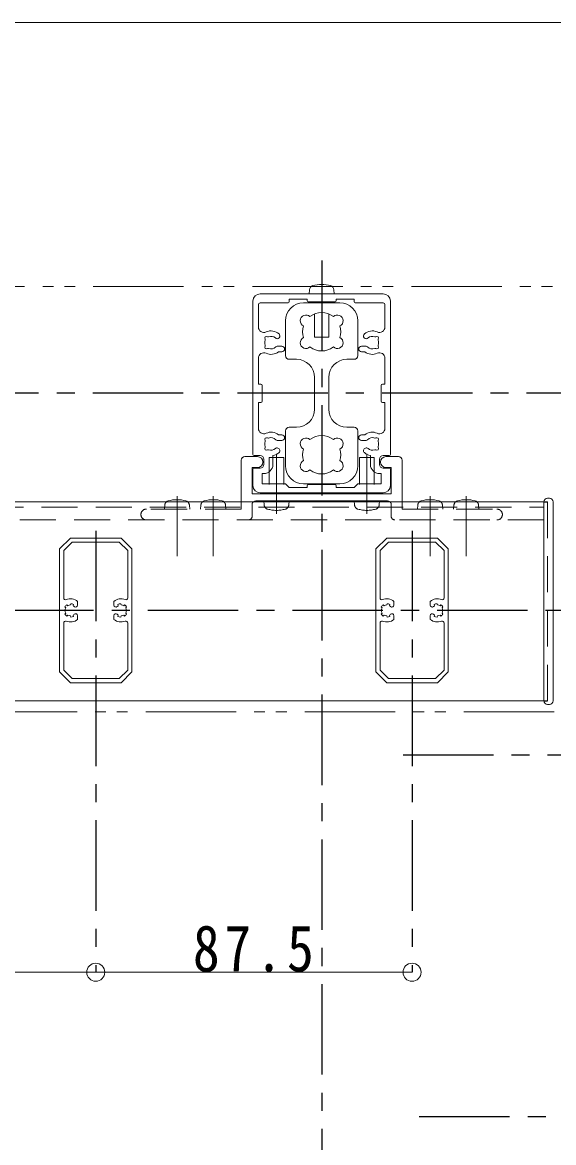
# Model space of a CAD drawing. Units: millimetres at full size, sheet at 1:5; details may follow other scales. Extents: x -1050 to 1050, y -742 to 742.
# Drawn here: x 436.3 to 583.3, y -358.9 to -49.3 of the extents above; entities that cross this region are included whole.
import ezdxf

# ---------------------------------------------------------------- set-up
doc = ezdxf.new("R2010")
doc.units = ezdxf.units.MM
doc.header["$LTSCALE"] = 5
for name, pattern in [('CHAIN1', [8, 5, -1, 1, -1]), ('DASHED2', [3, 2, -1]), ('DOUBLE_CHAIN1', [8.8, 5, -1, 0.6, -0.6, 0.6, -1])]:
    doc.linetypes.add(name, pattern=pattern)
doc.layers.add('0-0_通り芯', color=7, linetype='CHAIN1')
for name, color, linetype, lineweight in [('0-3_寸法', 54, 'Continuous', 20), ('0-4_手摺部材', 92, 'Continuous', 20), ('0-5_手すり子', 12, 'Continuous', 20), ('0-A_支柱', 6, 'Continuous', 20), ('0-B_足元', 4, 'Continuous', 20)]:
    doc.layers.add(name, color=color, linetype=linetype, lineweight=lineweight)
doc.styles.add('ＭＳ ゴシック', font='')
doc.styles.get('ＭＳ ゴシック').set_extended_font_data('MS Gothic')

# ---------------------------------------------------------------- blocks, each defined once
blk = doc.blocks.new('dimension_origin')
at = {"color": 0, "linetype": 'Continuous', "lineweight": -2}
blk.add_circle((0, 0), 1.25, dxfattribs=at)

msp = doc.modelspace()

# ---------------------------------------------------------------- linework, layer by layer
at = {"layer": '0-0_通り芯'}
for p, q in [((519.131, -115.071), (519.131, -511.793)), ((760.835, -151.793), (-225.869, -151.793)), ((456.631, -189.793), (456.631, -311.793)), ((544.131, -189.793), (544.131, -311.793)), ((616.059, -211.793), (129.043, -211.793)), ((726.631, -251.793), (541.656, -251.793)), ((971.124, -351.793), (541.656, -351.793))]:
    msp.add_line(p, q, dxfattribs=at)
at = {"layer": '0-0_通り芯', "linetype": 'DASHED2'}
for p, q in [((580.631, -181.793), (581.631, -181.793)), ((580.631, -236.793), (581.631, -236.793))]:
    msp.add_line(p, q, dxfattribs=at)
at = {"layer": '0-3_寸法'}
for p, q in [((49.131, -49.293), (689.131, -49.293)), ((369.131, -311.793), (456.631, -311.793)), ((456.631, -311.793), (544.131, -311.793))]:
    msp.add_line(p, q, dxfattribs=at)
at = {"layer": '0-4_手摺部材', "linetype": 'DOUBLE_CHAIN1'}
for p, q in [((700.954, -122.293), (37.309, -122.293)), ((583.454, -239.793), (154.809, -239.793))]:
    msp.add_line(p, q, dxfattribs=at)
at = {"layer": '0-4_手摺部材'}
for p, q in [((515.631, -124.293), (522.631, -124.293)), ((497.881, -169.293), (501.381, -169.293)), ((504.631, -169.543), (508.631, -169.543)), ((504.631, -177.043), (504.631, -169.543)), ((508.631, -177.043), (508.631, -169.543)), ((529.631, -177.043), (529.631, -169.543)), ((533.631, -169.543), (529.631, -169.543)), ((533.631, -177.043), (533.631, -169.543)), ((540.381, -169.293), (536.881, -169.293)), ((496.881, -181.793), (496.881, -170.293)), ((499.881, -172.293), (499.881, -179.543)), ((501.381, -172.293), (499.881, -172.293)), ((536.881, -172.293), (538.381, -172.293)), ((538.381, -172.293), (538.381, -179.543)), ((541.381, -181.793), (541.381, -170.293)), ((499.881, -179.543), (538.381, -179.543)), ((580.631, -181.793), (157.631, -181.793)), ((500.881, -181.543), (537.381, -181.543)), ((580.631, -181.793), (580.631, -236.793)), ((581.631, -180.793), (582.131, -180.793)), ((583.131, -236.793), (583.131, -181.793)), ((157.631, -236.793), (580.631, -236.793)), ((581.631, -237.793), (582.131, -237.793))]:
    msp.add_line(p, q, dxfattribs=at)
at = {"layer": '0-4_手摺部材', "linetype": 'CHAIN1'}
for p, q in [((506.631, -185.143), (506.631, -168.543)), ((531.631, -185.143), (531.631, -168.543)), ((479.131, -180.193), (479.131, -196.793)), ((489.131, -180.193), (489.131, -196.793)), ((549.131, -180.193), (549.131, -196.793)), ((559.131, -180.193), (559.131, -196.793))]:
    msp.add_line(p, q, dxfattribs=at)
at = {"layer": '0-4_手摺部材', "linetype": 'DASHED2'}
for p, q in [((496.881, -183.793), (496.881, -181.793)), ((499.881, -182.543), (499.881, -185.793)), ((503.229, -182.662), (503.131, -181.543)), ((503.131, -181.543), (510.131, -181.543)), ((510.033, -182.662), (510.131, -181.543)), ((528.229, -182.662), (528.131, -181.543)), ((528.131, -181.543), (535.131, -181.543)), ((535.033, -182.662), (535.131, -181.543)), ((538.381, -182.543), (538.381, -185.793)), ((541.381, -183.793), (541.381, -181.793)), ((581.631, -181.793), (581.631, -236.793)), ((156.631, -183.293), (580.631, -183.293)), ((496.881, -183.793), (470.631, -183.793)), ((475.729, -182.674), (475.631, -183.793)), ((482.533, -182.674), (482.631, -183.793)), ((485.729, -182.674), (485.631, -183.793)), ((492.533, -182.674), (492.631, -183.793)), ((541.381, -183.793), (567.981, -183.793)), ((545.729, -182.674), (545.631, -183.793)), ((552.533, -182.674), (552.631, -183.793)), ((555.729, -182.674), (555.631, -183.793)), ((562.533, -182.674), (562.631, -183.793)), ((580.631, -186.793), (156.631, -186.793))]:
    msp.add_line(p, q, dxfattribs=at)
at = {"layer": '0-4_手摺部材'}
for centre, radius, start, end in [((497.881, -170.293), 1, 90, 180), ((501.381, -170.793), 1.5, 270.00004, 89.99996), ((536.881, -170.793), 1.5, 90, 270), ((540.381, -170.293), 1, 0, 90), ((477.024, -182.787), 1.3, 105.88083, 130.13489), ((479.131, -190.193), 9, 74.11915, 105.88085), ((481.238, -182.787), 1.3, 49.86507, 74.11918), ((487.024, -182.787), 1.3, 105.88083, 130.13489), ((489.131, -190.193), 9, 74.11915, 105.88085), ((491.238, -182.787), 1.3, 49.86507, 74.11918), ((500.881, -182.543), 1, 90.00005, 131.40962), ((537.381, -182.543), 1, 48.59041, 90), ((547.024, -182.787), 1.3, 105.88083, 130.13486), ((549.131, -190.193), 9, 74.11915, 105.88085), ((551.238, -182.787), 1.3, 49.8651, 74.11915), ((557.024, -182.787), 1.3, 105.88083, 130.13486), ((559.131, -190.193), 9, 74.11915, 105.88085), ((561.238, -182.787), 1.3, 49.8651, 74.11915), ((581.631, -181.793), 1, 90, 180), ((582.131, -181.793), 1, 360, 90), ((581.631, -236.793), 1, 180, 270), ((582.131, -236.793), 1, 270, 360)]:
    msp.add_arc(centre, radius, start, end, dxfattribs=at)
at = {"layer": '0-4_手摺部材', "linetype": 'DASHED2'}
for centre, radius, start, end in [((477.024, -182.787), 1.3, 130.13489, 174.99995), ((481.238, -182.787), 1.3, 5.00002, 49.86507), ((487.024, -182.787), 1.3, 130.13489, 174.99995), ((491.238, -182.787), 1.3, 5.00002, 49.86507), ((500.881, -182.543), 1, 131.40962, 180), ((537.381, -182.543), 1, 0, 48.59041), ((547.024, -182.787), 1.3, 130.13486, 174.99995), ((551.238, -182.787), 1.3, 5.00002, 49.8651), ((557.024, -182.787), 1.3, 130.13486, 174.99995), ((561.238, -182.787), 1.3, 5.00002, 49.8651), ((470.631, -185.293), 1.5, 90, 270.00004), ((504.524, -182.549), 1.3, 184.99997, 254.11918), ((506.631, -175.143), 9, 254.11915, 285.88085), ((508.738, -182.549), 1.3, 285.88083, 354.99995), ((529.524, -182.549), 1.3, 184.99997, 254.11918), ((531.631, -175.143), 9, 254.11915, 285.88085), ((533.738, -182.549), 1.3, 285.88083, 354.99995), ((567.631, -185.293), 1.5, 270, 90), ((498.881, -185.793), 1, 270.00005, 360), ((539.381, -185.793), 1, 180, 270)]:
    msp.add_arc(centre, radius, start, end, dxfattribs=at)
at = {"layer": '0-5_手すり子'}
for p, q in [((446.631, -194.793), (449.631, -191.793)), ((456.631, -191.793), (449.631, -191.793)), ((456.631, -191.793), (463.631, -191.793)), ((466.631, -194.793), (463.631, -191.793)), ((534.131, -194.793), (537.131, -191.793)), ((544.131, -191.793), (537.131, -191.793)), ((544.131, -191.793), (551.131, -191.793)), ((554.131, -194.793), (551.131, -191.793)), ((446.631, -211.793), (446.631, -194.793)), ((466.631, -211.793), (466.631, -194.793)), ((534.131, -211.793), (534.131, -194.793)), ((554.131, -211.793), (554.131, -194.793)), ((447.781, -208.348), (447.781, -195.269)), ((465.481, -208.348), (465.481, -195.269)), ((535.281, -208.348), (535.281, -195.269)), ((552.981, -208.348), (552.981, -195.269)), ((448.627, -210.239), (448.881, -210.494)), ((449.631, -210.293), (449.724, -209.945)), ((450.381, -210.494), (450.474, -210.146)), ((451.631, -210.313), (451.631, -209.295)), ((461.631, -210.313), (461.631, -209.295)), ((462.881, -210.494), (462.788, -210.146)), ((463.631, -210.293), (463.538, -209.945)), ((464.636, -210.239), (464.381, -210.494)), ((536.127, -210.239), (536.381, -210.494)), ((537.131, -210.293), (537.224, -209.945)), ((537.881, -210.494), (537.974, -210.146)), ((539.131, -210.313), (539.131, -209.295)), ((549.131, -210.313), (549.131, -209.295)), ((550.381, -210.494), (550.288, -210.146)), ((551.131, -210.293), (551.038, -209.945)), ((552.136, -210.239), (551.881, -210.494)), ((446.631, -211.793), (446.631, -228.793)), ((448.078, -210.788), (448.332, -211.043)), ((448.078, -212.797), (448.332, -212.543)), ((448.627, -213.346), (448.881, -213.092)), ((449.631, -213.293), (449.724, -213.641)), ((450.381, -213.092), (450.474, -213.44)), ((451.631, -213.273), (451.631, -214.291)), ((461.631, -213.273), (461.631, -214.291)), ((462.881, -213.092), (462.788, -213.44)), ((463.631, -213.293), (463.538, -213.641)), ((464.636, -213.346), (464.381, -213.092)), ((465.185, -210.788), (464.93, -211.043)), ((465.185, -212.797), (464.93, -212.543)), ((466.631, -211.793), (466.631, -228.793)), ((534.131, -211.793), (534.131, -228.793)), ((535.578, -210.788), (535.832, -211.043)), ((535.578, -212.797), (535.832, -212.543)), ((536.127, -213.346), (536.381, -213.092)), ((537.131, -213.293), (537.224, -213.641)), ((537.881, -213.092), (537.974, -213.44)), ((539.131, -213.273), (539.131, -214.291)), ((549.131, -213.273), (549.131, -214.291)), ((550.381, -213.092), (550.288, -213.44)), ((551.131, -213.293), (551.038, -213.641)), ((552.136, -213.346), (551.881, -213.092)), ((552.685, -210.788), (552.43, -211.043)), ((552.685, -212.797), (552.43, -212.543)), ((554.131, -211.793), (554.131, -228.793)), ((447.781, -215.238), (447.781, -228.317)), ((465.481, -215.238), (465.481, -228.317)), ((535.281, -215.238), (535.281, -228.317)), ((552.981, -215.238), (552.981, -228.317)), ((446.631, -228.793), (449.631, -231.793)), ((466.631, -228.793), (463.631, -231.793)), ((534.131, -228.793), (537.131, -231.793)), ((554.131, -228.793), (551.131, -231.793)), ((456.631, -231.793), (449.631, -231.793)), ((456.631, -231.793), (463.631, -231.793)), ((544.131, -231.793), (537.131, -231.793)), ((544.131, -231.793), (551.131, -231.793))]:
    msp.add_line(p, q, dxfattribs=at)
for points in [[(456.631, -192.943), (450.108, -192.943), (447.781, -195.269)], [(456.631, -192.943), (463.155, -192.943), (465.481, -195.269)], [(544.131, -192.943), (537.608, -192.943), (535.281, -195.269)], [(544.131, -192.943), (550.655, -192.943), (552.981, -195.269)], [(456.631, -230.643), (450.108, -230.643), (447.781, -228.317)], [(456.631, -230.643), (463.155, -230.643), (465.481, -228.317)], [(544.131, -230.643), (537.608, -230.643), (535.281, -228.317)], [(544.131, -230.643), (550.655, -230.643), (552.981, -228.317)]]:
    msp.add_lwpolyline(points, dxfattribs=at)
for centre, radius, start, end in [((448.281, -208.348), 0.5, 180, 291.39927), ((449.631, -211.793), 1.85, 122.88624, 147.11376), ((449.631, -211.793), 3.2, 51.31782, 111.39927), ((449.631, -211.793), 1.5, 90, 119.99999), ((449.631, -211.793), 1.85, 62.88626, 87.11375), ((449.631, -211.793), 1.5, 45.83179, 60.00001), ((451.069, -210.313), 0.563, 225.83179, 360), ((463.631, -211.793), 3.2, 68.60073, 128.68218), ((462.194, -210.313), 0.563, 180, 314.16821), ((463.631, -211.793), 1.5, 119.99999, 134.16821), ((463.631, -211.793), 1.85, 92.88625, 117.11374), ((463.631, -211.793), 1.5, 60.00001, 90), ((463.631, -211.793), 1.85, 32.88624, 57.11376), ((464.981, -208.348), 0.5, 248.60073, 360), ((535.781, -208.348), 0.5, 180, 291.39927), ((537.131, -211.793), 1.85, 122.88624, 147.11376), ((537.131, -211.793), 3.2, 51.31782, 111.39927), ((537.131, -211.793), 1.5, 90, 119.99999), ((537.131, -211.793), 1.85, 62.88626, 87.11375), ((537.131, -211.793), 1.5, 45.83179, 60.00001), ((538.569, -210.313), 0.563, 225.83179, 360), ((551.131, -211.793), 3.2, 68.60073, 128.68218), ((549.694, -210.313), 0.563, 180, 314.16821), ((551.131, -211.793), 1.5, 119.99999, 134.16821), ((551.131, -211.793), 1.85, 92.88625, 117.11374), ((551.131, -211.793), 1.5, 60.00001, 90), ((551.131, -211.793), 1.85, 32.88624, 57.11376), ((552.481, -208.348), 0.5, 248.60073, 360), ((449.631, -211.793), 1.85, 212.88624, 237.11376), ((449.631, -211.793), 1.5, 150, 180), ((449.631, -211.793), 1.5, 180, 210), ((449.631, -211.793), 1.5, 240.00001, 270), ((449.631, -211.793), 1.85, 272.88625, 297.11374), ((449.631, -211.793), 1.5, 299.99999, 314.16821), ((451.069, -213.273), 0.563, 0, 134.16821), ((462.194, -213.273), 0.563, 45.83179, 180), ((463.631, -211.793), 1.5, 225.83179, 240.00001), ((463.631, -211.793), 1.85, 242.88626, 267.11375), ((463.631, -211.793), 1.5, 270, 299.99999), ((463.631, -211.793), 1.85, 302.88624, 327.11376), ((463.631, -211.793), 1.5, 0, 30), ((463.631, -211.793), 1.5, 330, 360), ((537.131, -211.793), 1.85, 212.88624, 237.11376), ((537.131, -211.793), 1.5, 150, 180), ((537.131, -211.793), 1.5, 180, 210), ((537.131, -211.793), 1.5, 240.00001, 270), ((537.131, -211.793), 1.85, 272.88625, 297.11374), ((537.131, -211.793), 1.5, 299.99999, 314.16821), ((538.569, -213.273), 0.563, 0, 134.16821), ((549.694, -213.273), 0.563, 45.83179, 180), ((551.131, -211.793), 1.5, 225.83179, 240.00001), ((551.131, -211.793), 1.85, 242.88626, 267.11375), ((551.131, -211.793), 1.5, 270, 299.99999), ((551.131, -211.793), 1.85, 302.88624, 327.11376), ((551.131, -211.793), 1.5, 0, 30), ((551.131, -211.793), 1.5, 330, 360), ((448.281, -215.238), 0.5, 68.60073, 180), ((449.631, -211.793), 3.2, 248.60073, 308.68218), ((463.631, -211.793), 3.2, 231.31782, 291.39927), ((464.981, -215.238), 0.5, 0, 111.39927), ((535.781, -215.238), 0.5, 68.60073, 180), ((537.131, -211.793), 3.2, 248.60073, 308.68218), ((551.131, -211.793), 3.2, 231.31782, 291.39927), ((552.481, -215.238), 0.5, 0, 111.39927)]:
    msp.add_arc(centre, radius, start, end, dxfattribs=at)
at = {"layer": '0-A_支柱'}
for p, q in [((515.729, -123.174), (515.631, -124.293)), ((522.533, -123.174), (522.631, -124.293)), ((500.131, -126.293), (500.131, -168.693)), ((536.131, -124.293), (502.131, -124.293)), ((509.831, -126.793), (502.131, -126.793)), ((515.131, -125.793), (515.131, -126.243)), ((515.431, -126.543), (522.831, -126.543)), ((517.131, -126.543), (517.131, -126.793)), ((521.131, -126.793), (521.131, -126.543)), ((523.131, -125.793), (523.131, -126.243)), ((523.131, -125.793), (528.131, -125.793)), ((528.131, -126.493), (528.131, -125.793)), ((528.431, -126.793), (536.131, -126.793)), ((538.131, -168.693), (538.131, -126.293)), ((501.631, -133.485), (501.631, -127.293)), ((536.631, -133.485), (536.631, -127.293)), ((506.808, -138.793), (508.131, -138.793)), ((531.454, -138.793), (530.131, -138.793)), ((501.631, -149.293), (501.631, -142.101)), ((507.208, -140.293), (508.131, -140.293)), ((531.055, -140.293), (530.131, -140.293)), ((536.631, -149.293), (536.631, -142.101)), ((501.631, -149.293), (502.331, -149.293)), ((502.631, -149.593), (502.631, -153.993)), ((535.631, -149.593), (535.631, -153.993)), ((536.631, -149.293), (535.931, -149.293)), ((501.631, -154.293), (502.331, -154.293)), ((501.631, -161.485), (501.631, -154.293)), ((536.631, -154.293), (535.931, -154.293)), ((536.631, -161.485), (536.631, -154.293)), ((507.208, -163.293), (508.131, -163.293)), ((531.055, -163.293), (530.131, -163.293)), ((506.808, -164.793), (508.131, -164.793)), ((531.454, -164.793), (530.131, -164.793)), ((502.131, -168.993), (500.431, -168.993)), ((503.131, -171.493), (503.131, -169.993)), ((505.631, -171.493), (505.631, -169.004)), ((532.631, -171.493), (532.631, -169.004)), ((535.131, -171.493), (535.131, -169.993)), ((536.131, -168.993), (537.831, -168.993)), ((500.131, -172.793), (500.131, -177.293)), ((500.431, -172.493), (502.131, -172.493)), ((537.831, -172.493), (536.131, -172.493)), ((538.131, -177.293), (538.131, -172.793)), ((502.631, -173.993), (503.131, -173.993)), ((502.631, -176.793), (502.631, -173.993)), ((535.631, -173.993), (535.131, -173.993)), ((535.631, -176.793), (535.631, -173.993)), ((502.131, -179.293), (536.131, -179.293)), ((502.631, -176.793), (509.131, -176.793)), ((510.131, -177.793), (509.131, -176.793)), ((510.131, -177.793), (515.131, -177.793)), ((515.131, -177.793), (515.131, -177.343)), ((515.431, -177.043), (522.831, -177.043)), ((523.131, -177.793), (523.131, -177.343)), ((523.131, -177.793), (528.131, -177.793)), ((528.131, -177.793), (529.131, -176.793)), ((535.631, -176.793), (529.131, -176.793))]:
    msp.add_line(p, q, dxfattribs=at)
for points in [[(510.131, -126.493), (510.131, -125.793), (515.131, -125.793)], [(517.131, -129.885), (517.131, -136.293), (521.131, -136.293), (521.131, -129.885)]]:
    msp.add_lwpolyline(points, dxfattribs=at)
for centre, radius, start, end in [((517.024, -123.287), 1.3, 105.88085, 175), ((519.131, -130.693), 9, 74.11915, 105.88085), ((521.238, -123.287), 1.3, 5, 74.11915), ((502.131, -126.293), 2, 90, 180), ((502.131, -127.293), 0.5, 90, 180), ((509.831, -126.493), 0.3, 270, 360), ((515.431, -126.243), 0.3, 180, 270), ((522.831, -126.243), 0.3, 270, 360), ((528.431, -126.493), 0.3, 180, 270), ((536.131, -126.293), 2, 0, 90), ((536.131, -127.293), 0.5, 0, 90), ((503.131, -133.485), 1.5, 180, 294.90106), ((503.894, -136.555), 0.5, 55.28656, 214.71344), ((505.131, -137.793), 3.25, 47.4576, 114.90106), ((504.349, -135.898), 0.3, 235.28656, 292.4201), ((505.131, -137.793), 1.75, 47.4576, 112.4201), ((506.822, -135.951), 0.75, 227.4576, 47.4576), ((531.441, -135.951), 0.75, 132.5424, 312.5424), ((533.131, -137.793), 3.25, 65.09894, 132.5424), ((533.131, -137.793), 1.75, 67.5799, 132.5424), ((533.913, -135.898), 0.3, 247.5799, 304.71344), ((534.369, -136.555), 0.5, 325.28656, 124.71344), ((535.131, -133.485), 1.5, 245.09894, 360), ((505.131, -137.793), 1.75, 157.5799, 202.4201), ((503.894, -139.03), 0.5, 145.28656, 304.71344), ((503.236, -137.011), 0.3, 337.5799, 34.71344), ((503.236, -138.575), 0.3, 325.28656, 22.4201), ((505.131, -137.793), 1.75, 247.5799, 318.18969), ((506.808, -139.293), 0.5, 90, 138.18969), ((508.131, -139.543), 0.75, 270, 90), ((530.131, -139.543), 0.75, 90, 270), ((531.454, -139.293), 0.5, 41.81031, 90), ((533.131, -137.793), 1.75, 221.81031, 292.4201), ((534.369, -139.03), 0.5, 235.28656, 34.71344), ((535.026, -137.011), 0.3, 145.28656, 202.4201), ((535.026, -138.575), 0.3, 157.5799, 214.71344), ((533.131, -137.793), 1.75, 337.5799, 22.4201), ((503.131, -142.101), 1.5, 65.09894, 180), ((505.131, -137.793), 3.25, 245.09894, 309.71514), ((504.349, -139.688), 0.3, 67.5799, 124.71344), ((533.131, -137.793), 3.25, 230.28486, 294.90106), ((533.913, -139.688), 0.3, 55.28656, 112.4201), ((535.131, -142.101), 1.5, 0, 114.90106), ((502.331, -149.593), 0.3, 0, 90), ((535.931, -149.593), 0.3, 90, 180), ((502.331, -153.993), 0.3, 270, 360), ((535.931, -153.993), 0.3, 180, 270), ((503.131, -161.485), 1.5, 180, 294.90106), ((503.894, -164.555), 0.5, 55.28656, 214.71344), ((505.131, -165.793), 3.25, 50.28486, 114.90106), ((505.131, -165.793), 1.75, 41.81031, 112.4201), ((508.131, -164.043), 0.75, 270, 90), ((530.131, -164.043), 0.75, 90, 270), ((533.131, -165.793), 3.25, 65.09894, 129.71514), ((533.131, -165.793), 1.75, 67.5799, 138.18969), ((534.369, -164.555), 0.5, 325.28656, 124.71344), ((535.131, -161.485), 1.5, 245.09894, 360), ((505.131, -165.793), 1.75, 157.5799, 202.4201), ((503.894, -167.03), 0.5, 145.28656, 304.71344), ((503.236, -165.011), 0.3, 337.5799, 34.71344), ((503.236, -166.575), 0.3, 325.28656, 22.4201), ((504.349, -163.898), 0.3, 235.28656, 292.4201), ((505.131, -165.793), 1.75, 247.5799, 312.5424), ((506.822, -167.635), 0.75, 312.5424, 132.5424), ((506.808, -164.293), 0.5, 221.81031, 270), ((531.441, -167.635), 0.75, 47.4576, 227.4576), ((531.454, -164.293), 0.5, 270, 318.18969), ((533.131, -165.793), 1.75, 227.4576, 292.4201), ((533.913, -163.898), 0.3, 247.5799, 304.71344), ((534.369, -167.03), 0.5, 235.28656, 34.71344), ((535.026, -165.011), 0.3, 145.28656, 202.4201), ((535.026, -166.575), 0.3, 157.5799, 214.71344), ((533.131, -165.793), 1.75, 337.5799, 22.4201), ((500.431, -168.693), 0.3, 180, 270), ((502.131, -169.993), 1, 0, 90), ((504.349, -167.688), 0.3, 67.5799, 124.71344), ((505.131, -165.793), 3.25, 278.84988, 312.5424), ((533.131, -165.793), 3.25, 227.4576, 261.15012), ((533.913, -167.688), 0.3, 55.28656, 112.4201), ((536.131, -169.993), 1, 90, 180), ((537.831, -168.693), 0.3, 270, 360), ((500.431, -172.793), 0.3, 90, 180), ((502.131, -171.493), 1, 270, 360), ((503.131, -171.493), 2.5, 270, 360), ((535.131, -171.493), 2.5, 180, 270), ((536.131, -171.493), 1, 180, 270), ((537.831, -172.793), 0.3, 0, 90), ((502.131, -177.293), 2, 180, 270), ((515.431, -177.343), 0.3, 90, 180), ((522.831, -177.343), 0.3, 0, 90), ((536.131, -177.293), 2, 270, 360)]:
    msp.add_arc(centre, radius, start, end, dxfattribs=at)
at = {"layer": '0-B_足元'}
for p, q in [((514.131, -126.793), (524.131, -126.793)), ((509.131, -141.393), (509.131, -131.793)), ((529.131, -141.393), (529.131, -131.793)), ((512.131, -142.393), (510.131, -142.393)), ((526.131, -142.393), (528.131, -142.393)), ((517.131, -147.393), (517.131, -156.193)), ((521.131, -147.393), (521.131, -156.193)), ((509.131, -162.193), (509.131, -171.793)), ((512.131, -161.193), (510.131, -161.193)), ((526.131, -161.193), (528.131, -161.193)), ((529.131, -162.193), (529.131, -171.793)), ((514.131, -176.793), (524.131, -176.793))]:
    msp.add_line(p, q, dxfattribs=at)
for centre, radius, start, end in [((514.131, -131.793), 5, 90, 180), ((524.131, -131.793), 5, 0, 90), ((519.131, -134.793), 5.3, 52.3632, 127.6368), ((514.79, -131.753), 1.6, 46.3184, 243.6816), ((523.473, -131.753), 1.6, 296.3184, 133.6816), ((519.131, -134.793), 5.3, 162.3632, 197.6368), ((519.131, -134.793), 5.3, 342.3632, 17.6368), ((514.79, -137.833), 1.6, 116.3184, 313.6816), ((519.131, -134.793), 5.3, 232.36321, 307.63679), ((523.473, -137.833), 1.6, 226.3184, 63.6816), ((510.131, -141.393), 1, 180, 270), ((512.131, -147.393), 5, 0, 90), ((526.131, -147.393), 5, 90, 180), ((528.131, -141.393), 1, 270, 360), ((512.131, -156.193), 5, 270, 360), ((526.131, -156.193), 5, 180, 270), ((510.131, -162.193), 1, 90, 180), ((519.131, -168.793), 5.3, 52.36321, 127.63679), ((528.131, -162.193), 1, 0, 90), ((514.79, -165.753), 1.6, 46.3184, 243.6816), ((523.473, -165.753), 1.6, 296.3184, 133.6816), ((519.131, -168.793), 5.3, 162.3632, 197.6368), ((519.131, -168.793), 5.3, 342.3632, 17.6368), ((514.131, -171.793), 5, 180, 270), ((514.79, -171.833), 1.6, 116.3184, 313.6816), ((519.131, -168.793), 5.3, 232.3632, 307.6368), ((523.473, -171.833), 1.6, 226.3184, 63.6816), ((524.131, -171.793), 5, 270, 360)]:
    msp.add_arc(centre, radius, start, end, dxfattribs=at)

# ---------------------------------------------------------------- block references
at = {"layer": '0-3_寸法', "xscale": 2, "yscale": 2}
for p in [(456.631, -311.793), (544.131, -311.793)]:
    msp.add_blockref('dimension_origin', p, dxfattribs=at)
at = {"layer": '0-3_寸法', "xscale": 2, "yscale": 2, "rotation": 180}
msp.add_blockref('dimension_origin', (456.631, -311.793), dxfattribs=at)

# ---------------------------------------------------------------- texts
at = {"layer": '0-3_寸法', "insert": (483.506, -311.793), "char_height": 12.83, "attachment_point": 7, "style": 'ＭＳ ゴシック'}
msp.add_mtext('\\T1.17;\\W0.85;87.5', dxfattribs=at)

doc.saveas('drawing.dxf')
